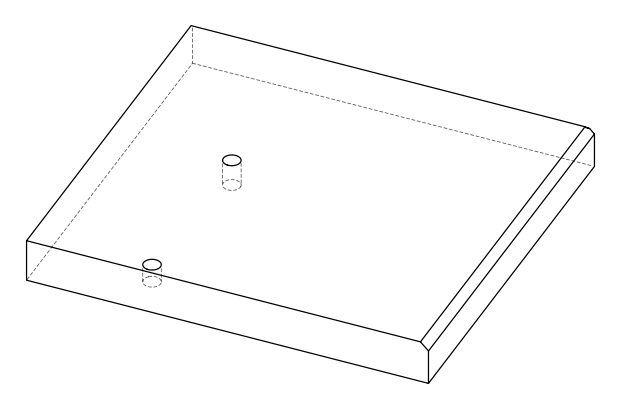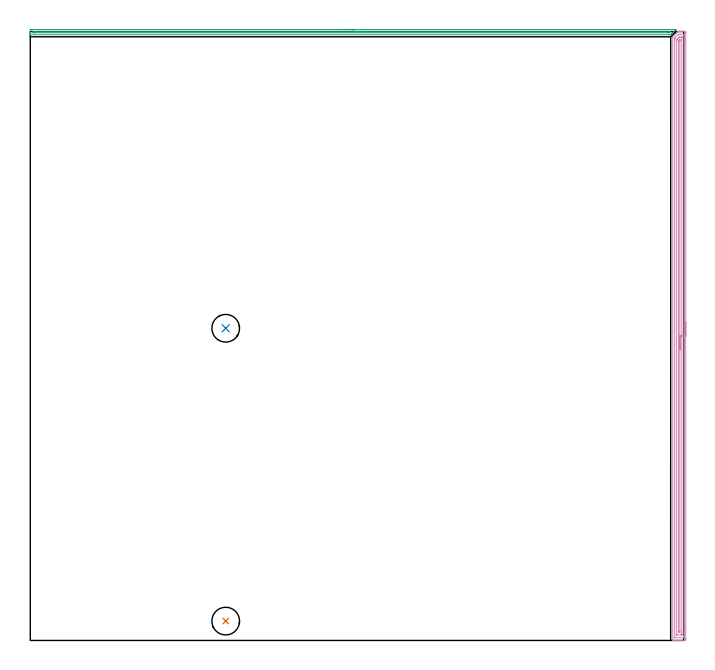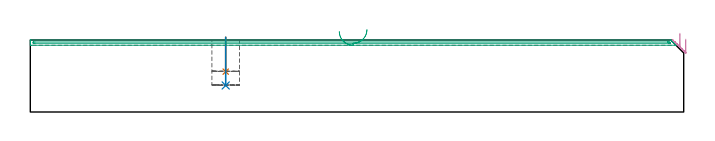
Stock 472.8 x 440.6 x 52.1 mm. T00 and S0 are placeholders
(PLAN: 4 operations, 1 tool changes, 22.1 min)
(1 INDEXABLE_INSERT_DRILL_BLIND_HOLE_FROM_SOLID | STEP1POCKET | NXT0302_011 | 0.1 min | 7107 mm3)
(2 INDEXABLE_INSERT_DRILL_BLIND_HOLE_FROM_SOLID_1 | STEP1POCKET_1 | NXT0302_011 | 0.14 min | 10244 mm3)
(3 AREA_MILL | FG_CHAMFER_SURFACE | UGT0205_001 | 7.6 min | 3393 mm3)
(4 AREA_MILL_1 | FG_CHAMFER_SURFACE_1 | UGT0205_001 | 14.26 min | 19424 mm3)
(TOOL NXT0302_011 | Index. Insert Drill 20mm [880-D2000L25-05] | D20 PA176 FL100 Z2)
(TOOL UGT0205_001 | Chamfer Mill 20 x 3 x 45 deg. | D20 FL50 Z2)
(OP 1 INDEXABLE_INSERT_DRILL_BLIND_HOLE_FROM_SOLID)
G17 G21 G94 G90
T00 M6
G54
G17 G0 G90 X141.4 Y14. S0 M3
G43 Z62.1 H1
G94 G81 G98 Z29.2 F250. R54.1
G80
M5
M2
(OP 2 INDEXABLE_INSERT_DRILL_BLIND_HOLE_FROM_SOLID_1)
G17 G21 G94 G90
T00 M6
G54
G17 G0 G90 X141.4 Y225.9 S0 M3
G43 Z62.1 H1
G94 G81 G98 Z19.2 F250. R54.1
G80
M5
M2
(OP 3 AREA_MILL)
G17 G21 G94 G90
T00 M6
G54
G17 G0 G90 X223.6 Y442.1 S1061 M3
G43 Z62.1 H0
Z58.3
G94 G1 X223.638 Z57.428 F250.
X223.752 Z56.563
X223.941 Z55.712
X224.203 Z54.88
X224.537 Z54.074
X224.94 Z53.3
X225.408 Z52.564
X225.94 Z51.872
X226.529 Z51.229
X227.172 Z50.64
X227.864 Z50.108
X228.6 Z49.64
X229.374 Z49.237
X230.18 Z48.903
X231.012 Z48.641
X231.863 Z48.452
X232.728 Z48.338
X233.6 Z48.3
X466.948
X467.165 Y442.094 Z48.304
X467.181 Y442.092 Z48.305
X467.165 Y442.064 Z48.334
X466.828 Y441.728 Z48.672
X466.636 Y441.534 Z48.862
X465.952 Y440.852 Z49.548
X465.746 Y440.645 Z49.751
X465.078 Y439.978 Z50.422
X464.857 Y439.755 Z50.641
X464.201 Y439.101 Z51.299
X463.967 Y438.866 Z51.531
X463.494 Y438.395 Z52.003
X463.402 Y438.306 Z52.092
X462.991 Y438.3 Z52.1
X0.184
X0.01 Y438.303 Z52.088
X0.007 Y438.348 Z52.044
X0. Y438.766 Z51.633
Y439.022 Z51.378
Y439.755 Z50.64
Y441.012 Z49.385
X0.003 Y441.534 Z48.86
X0.008 Y442.091 Z48.305
X0.07 Y442.093 Z48.303
X0.631 Y442.1 Z48.3
X233.6
Y440.686 Z49.714
X462.097
X462.953 Y440.683 Z49.717
X462.991 Y440.68 Z49.72
X463.283 Y440.645 Z49.755
X463.141 Y440.496 Z49.904
X462.991 Y440.343 Z50.057
X462.695 Y440.05 Z50.35
X462.393 Y439.755 Z50.645
X462.132 Y439.72 Z50.68
X462.097 Y439.718 Z50.682
X461.244 Y439.714 Z50.686
X461.203
X3.356
X2.459 Y439.717 Z50.683
X2.42 Y439.719 Z50.681
X2.01 Y439.755 Z50.645
X2.005 Y440.168 Z50.232
X2.01 Y440.645 Z49.755
X2.383 Y440.681 Z49.719
X2.42 Y440.683 Z49.717
X3.273 Y440.686 Z49.714
X233.6
X234.472 Z49.752
X235.336 Z49.866
X236.188 Z50.055
X237.02 Z50.317
X237.826 Z50.651
X238.6 Z51.054
X239.336 Z51.523
X240.028 Z52.054
X240.671 Z52.643
X241.26 Z53.286
X241.791 Z53.978
X242.26 Z54.714
X242.663 Z55.488
X242.997 Z56.294
X243.259 Z57.126
X243.448 Z57.978
X243.562 Z58.843
X243.6 Z59.714
G0 Z62.1
M5
M2
(OP 4 AREA_MILL_1)
G17 G21 G94 G90
T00 M6
G54
G17 G0 G90 X474.3 Y230.3 S1061 M3
G43 Z62.1 H0
Z52.7
G94 G1 Y230.262 Z51.828 F250.
Y230.148 Z50.964
Y229.959 Z50.112
Y229.697 Z49.28
Y229.363 Z48.474
Y228.96 Z47.7
Y228.492 Z46.964
Y227.96 Z46.272
Y227.371 Z45.629
Y226.728 Z45.04
Y226.036 Z44.508
Y225.3 Z44.04
Y224.526 Z43.637
Y223.72 Z43.303
Y222.888 Z43.041
Y222.036 Z42.852
Y221.172 Z42.738
Y220.3 Z42.7
Y1.164
X474.299 Y0.614 Z42.701
X474.297 Y0.275 Z42.702
X474.293 Y0.01 Z42.704
X473.965 Y0. Z43.032
X467.854 Z49.14
X467.307 Z49.689
X466.981 Z50.015
X466.434 Z50.562
X466.108 Z50.887
X465.15 Z51.849
X465.025 Z51.967
X464.976 Z52.015
X464.903 Y0.01 Z52.088
X464.9 Y0.167 Z52.1
Y436.414
X464.906 Y436.801 Z52.092
X464.96 Y436.861 Z52.039
X466.002 Y437.903 Z50.996
X466.108 Y438.009 Z50.888
X466.544 Y438.445 Z50.455
X466.981 Y438.882 Z50.015
X467.215 Y439.115 Z49.785
X467.854 Y439.755 Z49.143
X468.033 Y439.933 Z48.967
X468.086 Y439.986 Z48.914
X468.584 Y440.484 Z48.415
X468.684 Y440.582 Z48.314
X468.707 Y440.595 Z48.292
X468.727 Y440.597 Z48.273
X468.941 Y440.6 Z48.059
X469.82 Z47.18
X470.473 Z46.522
X471.673 Z45.324
X472.219 Z44.775
X472.819 Z44.176
X473.092 Z43.903
X473.692 Z43.304
X473.965 Y440.596 Z43.031
X474.293 Y440.59 Z42.704
X474.296 Y440.325 Z42.702
X474.299 Y439.986 Z42.701
X474.3 Y439.644 Z42.7
Y220.3
X472.886 Z44.114
Y2.611
X472.885 Y2.4 Z44.115
X472.881 Y2.059 Z44.119
X472.879 Y2.02 Z44.121
X472.874 Y2.01 Z44.126
X472.844 Y2.007 Z44.156
X472.74 Y2.002 Z44.26
X472.61 Y2. Z44.39
X466.498 Z50.502
X466.359 Y2.003 Z50.641
X466.33 Y2.006 Z50.67
X466.322 Y2.01 Z50.678
X466.319 Y2.018 Z50.681
X466.316 Y2.051 Z50.684
X466.315 Y2.188 Z50.685
X466.314 Y434.628 Z50.686
X466.315 Y435.309 Z50.685
X466.318 Y435.521 Z50.682
X466.321 Y435.691 Z50.679
X466.33 Y435.768 Z50.67
X466.382 Y435.823 Z50.618
X466.533 Y435.979 Z50.467
X466.964 Y436.414 Z50.036
X468.75 Y438.2 Z48.25
X469.039 Y438.484 Z47.961
X469.122 Y438.561 Z47.878
X469.156 Y438.59 Z47.844
X469.214 Y438.595 Z47.786
X469.6 Y438.599 Z47.4
X470.082 Y438.6 Z46.918
X472.219 Z44.781
X472.702 Z44.298
X472.842 Y438.597 Z44.158
X472.87 Y438.594 Z44.13
X472.879 Y438.59 Z44.121
X472.881 Y438.582 Z44.119
X472.884 Y438.549 Z44.116
X472.885 Y438.412 Z44.115
X472.886 Y220.3 Z44.114
X471.472 Z45.528
X471.471 Y4.951 Z45.529
X471.469 Y4.186 Z45.531
X471.467 Y4.062 Z45.533
X471.465 Y4.022 Z45.535
X471.436 Y4.01 Z45.564
X471.346 Y4.008 Z45.654
X470.654 Y4. Z46.346
X467.854 Y4.001 Z49.146
X467.793 Y4.002 Z49.207
X467.746 Y4.007 Z49.254
X467.736 Y4.01 Z49.264
X467.734 Y4.023 Z49.266
X467.731 Y4.058 Z49.269
X467.729 Y4.186 Z49.271
Y4.314
Y433.863
X467.731 Y434.628 Z49.269
X467.733 Y434.692 Z49.267
X467.735 Y434.72 Z49.265
X467.748 Y434.737 Z49.252
X467.854 Y434.85 Z49.146
X468.184 Y435.184 Z48.816
X468.52 Y435.521 Z48.48
X469.066 Y436.067 Z47.934
X469.415 Y436.414 Z47.585
X469.51 Y436.506 Z47.49
X469.6 Y436.59 Z47.4
X470.293 Y436.599 Z46.707
X471.346 Z45.654
X471.407 Y436.598 Z45.593
X471.454 Y436.593 Z45.546
X471.464 Y436.59 Z45.536
X471.467 Y436.577 Z45.534
X471.469 Y436.542 Z45.531
X471.471 Y436.414 Z45.529
Y436.286
X471.472 Y220.3 Z45.528
X470.057 Z46.943
Y6.241
X470.054 Y6.117 Z46.946
X470.05 Y6.035 Z46.95
X470.044 Y6.009 Z46.956
X470.022 Y6.008 Z46.978
X469.6 Y6. Z47.4
X469.572 Z47.428
X469.186 Y6.01 Z47.814
X469.149 Y6.015 Z47.851
X469.146 Y6.045 Z47.854
X469.144 Y6.091 Z47.856
X469.143 Y6.135 Z47.857
Y6.44
Y433.31
X469.144 Y433.522 Z47.856
X469.147 Y433.628 Z47.853
X469.15 Y433.677 Z47.85
X469.194 Y433.735 Z47.806
X469.396 Y433.944 Z47.604
X469.6 Y434.151 Z47.4
X469.838 Y434.385 Z47.162
X470.026 Y434.566 Z46.974
X470.049 Y434.584 Z46.951
X470.052 Y434.544 Z46.948
X470.056 Y434.471 Z46.944
X470.057 Y434.401 Z46.943
Y434.348
Y220.3
Y219.428 Z46.981
Y218.564 Z47.095
Y217.712 Z47.283
Y216.88 Z47.546
Y216.074 Z47.88
Y215.3 Z48.282
Y214.564 Z48.751
Y213.872 Z49.282
Y213.229 Z49.872
Y212.64 Z50.515
Y212.108 Z51.207
Y211.64 Z51.943
Y211.237 Z52.716
Y210.903 Z53.522
Y210.641 Z54.354
Y210.452 Z55.206
Y210.338 Z56.071
Y210.3 Z56.943
G0 Z62.1
M5
M2
